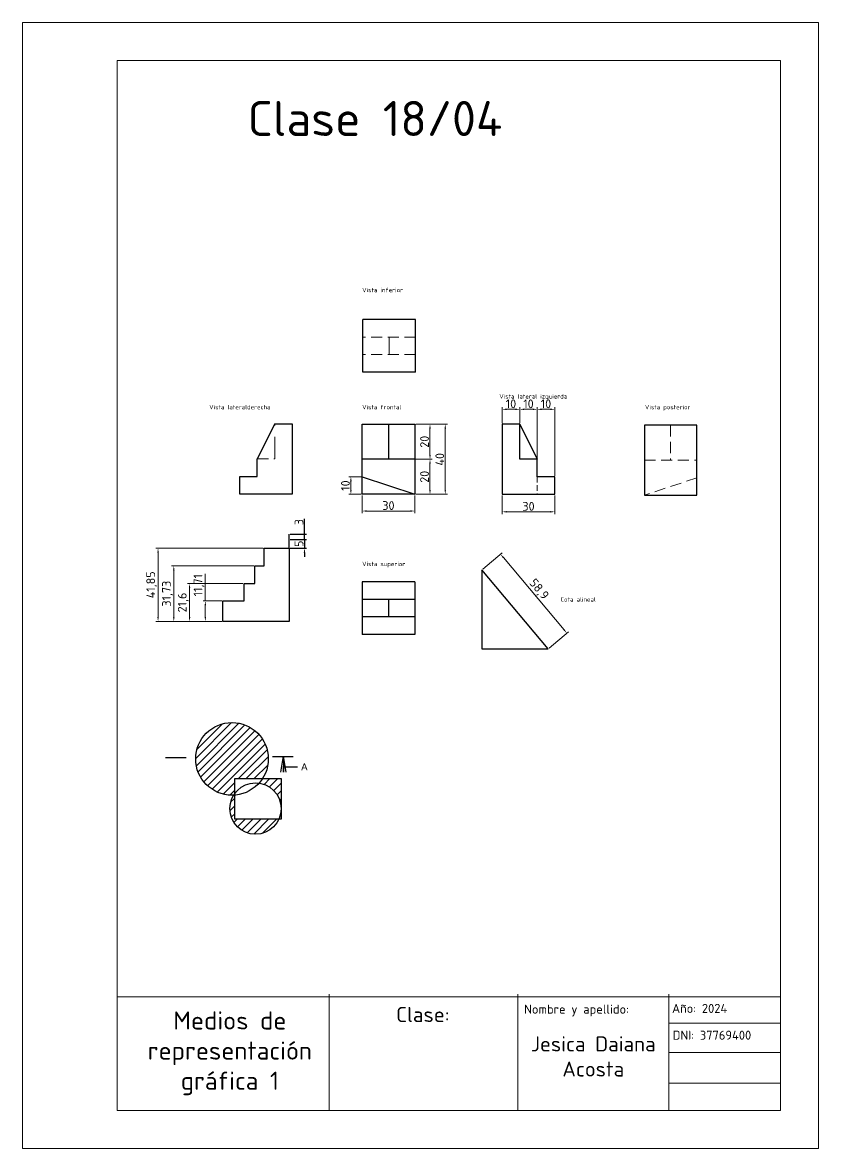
# Model space of a CAD drawing. Header units: millimetres. Extents: x 170 to 2467, y 1 to 695.
# Drawn here: x 1527 to 1982, y 47 to 690 of the extents above; entities that cross this region are included whole.
import ezdxf
from ezdxf import colors
from ezdxf.entities.mleader import LeaderData, LeaderLine
from ezdxf.math import Vec2, Vec3

# ---------------------------------------------------------------- set-up
doc = ezdxf.new("R2010")
doc.units = ezdxf.units.MM
doc.linetypes.add('LÍNEAS_OCULTAS', pattern=[9.525, 6.35, -3.175])
doc.linetypes.add('MORSE_G2', pattern=[22.225, 6.35, -3.175, 6.35, -3.175, 0, -3.175])
for name, color, linetype, lineweight in [('Acotacion', 1, 'Continuous', 5), ('formato', 2, 'Continuous', 9), ('Linea Oculta Invisible', 254, 'LÍNEAS_OCULTAS', 20), ('Linea Visible', 7, 'Continuous', 30), ('Textos', 1, 'Continuous', 5)]:
    doc.layers.add(name, color=color, linetype=linetype, lineweight=lineweight)
doc.layers.add('Corte', color=6, linetype='MORSE_G2')
doc.styles.add('Estilo2', font='ISOCPEUR Regular.ttf')
doc.styles.get("Standard").update_dxf_attribs({"font": 'arial.ttf'})
doc.dimstyles.new('Medios 1-1', dxfattribs={"dimtxt": 5, "dimasz": 2.5, "dimexe": 1.25, "dimexo": 0.625, "dimtad": 1, "dimzin": 9, "dimtxsty": 'Estilo2', "dimcen": 2.5, "dimclrd": 256, "dimclre": 256, "dimclrt": 4, "dimadec": 0, "dimazin": 2, "dimtfac": 1, "dimtmove": 0, "dimatfit": 3, "dimfxl": 1, "dimlwd": -1, "dimlwe": -1, "dimarcsym": 1})

# ---------------------------------------------------------------- blocks, each defined once
blk = doc.blocks.new('_Open')
at = {"color": 0, "linetype": 'ByBlock', "lineweight": -2}
for p, q in [((-1, 0.167), (0, 0)), ((-1, -0.167), (0, 0)), ((0, 0), (-1, 0))]:
    blk.add_line(p, q, dxfattribs=at)
blk = doc.blocks.new('*D150')
at = {"layer": 'Acotacion', "transparency": 16777216}
for p, q in [((1801.17, 461.15), (1801.17, 470.31)), ((1811.17, 461.15), (1811.17, 470.31)), ((1803.67, 469.06), (1808.67, 469.06))]:
    blk.add_line(p, q, dxfattribs=at)
for points in [[(1803.67, 469.48), (1803.67, 468.65), (1801.17, 469.06)], [(1808.67, 469.48), (1808.67, 468.65), (1811.17, 469.06)]]:
    blk.add_solid(points, dxfattribs=at)
at = {"layer": 'Defpoints', "color": 0, "transparency": 16777216}
for p in [(1811.17, 469.06), (1801.17, 460.52), (1811.17, 460.52)]:
    blk.add_point(p, dxfattribs=at)
at = {"layer": 'Acotacion', "color": 4, "transparency": 16777216, "insert": (1806.17, 472.19), "char_height": 5, "attachment_point": 5, "style": 'Estilo2'}
blk.add_mtext('10', dxfattribs=at)
blk = doc.blocks.new('*D151')
at = {"layer": 'Acotacion', "transparency": 16777216}
for p, q in [((1811.17, 461.15), (1811.17, 470.31)), ((1821.17, 441.15), (1821.17, 470.31)), ((1813.67, 469.06), (1818.67, 469.06))]:
    blk.add_line(p, q, dxfattribs=at)
for points in [[(1813.67, 469.48), (1813.67, 468.65), (1811.17, 469.06)], [(1818.67, 469.48), (1818.67, 468.65), (1821.17, 469.06)]]:
    blk.add_solid(points, dxfattribs=at)
at = {"layer": 'Defpoints', "color": 0, "transparency": 16777216}
for p in [(1821.17, 469.06), (1811.17, 460.52), (1821.17, 440.52)]:
    blk.add_point(p, dxfattribs=at)
at = {"layer": 'Acotacion', "color": 4, "transparency": 16777216, "insert": (1816.17, 472.19), "char_height": 5, "attachment_point": 5, "style": 'Estilo2'}
blk.add_mtext('10', dxfattribs=at)
blk = doc.blocks.new('*D152')
at = {"layer": 'Acotacion', "transparency": 16777216}
for p, q in [((1821.17, 441.15), (1821.17, 470.31)), ((1831.17, 431.15), (1831.17, 470.31)), ((1823.67, 469.06), (1828.67, 469.06))]:
    blk.add_line(p, q, dxfattribs=at)
for points in [[(1823.67, 469.48), (1823.67, 468.65), (1821.17, 469.06)], [(1828.67, 469.48), (1828.67, 468.65), (1831.17, 469.06)]]:
    blk.add_solid(points, dxfattribs=at)
at = {"layer": 'Defpoints', "color": 0, "transparency": 16777216}
for p in [(1831.17, 469.06), (1821.17, 440.52), (1831.17, 430.52)]:
    blk.add_point(p, dxfattribs=at)
at = {"layer": 'Acotacion', "color": 4, "transparency": 16777216, "insert": (1826.17, 472.19), "char_height": 5, "attachment_point": 5, "style": 'Estilo2'}
blk.add_mtext('10', dxfattribs=at)
blk = doc.blocks.new('*D145')
at = {"layer": 'Acotacion', "transparency": 16777216}
for p, q in [((1720.55, 430.52), (1713.47, 430.52)), ((1714.72, 428.02), (1714.72, 423.02)), ((1720.55, 420.52), (1713.47, 420.52))]:
    blk.add_line(p, q, dxfattribs=at)
for points in [[(1714.31, 428.02), (1715.14, 428.02), (1714.72, 430.52)], [(1714.31, 423.02), (1715.14, 423.02), (1714.72, 420.52)]]:
    blk.add_solid(points, dxfattribs=at)
at = {"layer": 'Defpoints', "color": 0, "transparency": 16777216}
for p in [(1721.17, 430.52), (1714.72, 420.52), (1721.17, 420.52)]:
    blk.add_point(p, dxfattribs=at)
at = {"layer": 'Acotacion', "color": 4, "transparency": 16777216, "insert": (1711.6, 425.52), "char_height": 5, "attachment_point": 5, "rotation": 90, "style": 'Estilo2'}
blk.add_mtext('10', dxfattribs=at)
blk = doc.blocks.new('*D153')
at = {"layer": 'Acotacion', "transparency": 16777216}
for p, q in [((1751.8, 440.52), (1761.15, 440.52)), ((1759.9, 423.02), (1759.9, 438.02)), ((1751.8, 420.52), (1761.15, 420.52))]:
    blk.add_line(p, q, dxfattribs=at)
for points in [[(1759.49, 438.02), (1760.32, 438.02), (1759.9, 440.52)], [(1759.49, 423.02), (1760.32, 423.02), (1759.9, 420.52)]]:
    blk.add_solid(points, dxfattribs=at)
at = {"layer": 'Defpoints', "color": 0, "transparency": 16777216}
for p in [(1751.17, 440.52), (1759.9, 440.52), (1751.17, 420.52)]:
    blk.add_point(p, dxfattribs=at)
at = {"layer": 'Acotacion', "color": 4, "transparency": 16777216, "insert": (1756.78, 430.52), "char_height": 5, "attachment_point": 5, "rotation": 90, "style": 'Estilo2'}
blk.add_mtext('20', dxfattribs=at)
blk = doc.blocks.new('*D154')
at = {"layer": 'Acotacion', "transparency": 16777216}
for p, q in [((1751.8, 460.52), (1761.15, 460.52)), ((1759.9, 443.02), (1759.9, 458.02)), ((1751.8, 440.52), (1761.15, 440.52))]:
    blk.add_line(p, q, dxfattribs=at)
for points in [[(1759.49, 458.02), (1760.32, 458.02), (1759.9, 460.52)], [(1759.49, 443.02), (1760.32, 443.02), (1759.9, 440.52)]]:
    blk.add_solid(points, dxfattribs=at)
at = {"layer": 'Defpoints', "color": 0, "transparency": 16777216}
for p in [(1751.17, 460.52), (1759.9, 460.52), (1751.17, 440.52)]:
    blk.add_point(p, dxfattribs=at)
at = {"layer": 'Acotacion', "color": 4, "transparency": 16777216, "insert": (1756.78, 450.52), "char_height": 5, "attachment_point": 5, "rotation": 90, "style": 'Estilo2'}
blk.add_mtext('20', dxfattribs=at)
blk = doc.blocks.new('*D155')
at = {"layer": 'Acotacion', "transparency": 16777216}
for p, q in [((1790.01, 377.74), (1801.14, 387.1)), ((1801.8, 384.38), (1836.48, 343.13)), ((1827.92, 332.66), (1839.05, 342.02))]:
    blk.add_line(p, q, dxfattribs=at)
for points in [[(1802.12, 384.65), (1801.48, 384.11), (1800.19, 386.3)], [(1836.8, 343.39), (1836.17, 342.86), (1838.09, 341.21)]]:
    blk.add_solid(points, dxfattribs=at)
at = {"layer": 'Defpoints', "color": 0, "transparency": 16777216}
for p in [(1789.53, 377.34), (1838.09, 341.21), (1827.44, 332.26)]:
    blk.add_point(p, dxfattribs=at)
at = {"layer": 'Acotacion', "color": 4, "transparency": 16777216, "insert": (1821.91, 366.09), "char_height": 5, "attachment_point": 5, "rotation": 310.05678, "style": 'Estilo2'}
blk.add_mtext('58,9', dxfattribs=at)
blk = doc.blocks.new('*D146')
at = {"layer": 'Acotacion', "transparency": 16777216}
for p, q in [((1751.8, 460.52), (1769.87, 460.52)), ((1768.62, 458.02), (1768.62, 423.02)), ((1751.8, 420.52), (1769.87, 420.52))]:
    blk.add_line(p, q, dxfattribs=at)
for points in [[(1768.2, 458.02), (1769.03, 458.02), (1768.62, 460.52)], [(1768.2, 423.02), (1769.03, 423.02), (1768.62, 420.52)]]:
    blk.add_solid(points, dxfattribs=at)
at = {"layer": 'Defpoints', "color": 0, "transparency": 16777216}
for p in [(1751.17, 460.52), (1751.17, 420.52), (1768.62, 420.52)]:
    blk.add_point(p, dxfattribs=at)
at = {"layer": 'Acotacion', "color": 4, "transparency": 16777216, "insert": (1765.49, 440.52), "char_height": 5, "attachment_point": 5, "rotation": 90, "style": 'Estilo2'}
blk.add_mtext('40', dxfattribs=at)
blk = doc.blocks.new('*D156')
at = {"layer": 'Acotacion', "transparency": 16777216}
for p, q in [((1801.17, 419.9), (1801.17, 409.27)), ((1831.17, 419.9), (1831.17, 409.27)), ((1803.67, 410.52), (1828.67, 410.52))]:
    blk.add_line(p, q, dxfattribs=at)
for points in [[(1803.67, 410.94), (1803.67, 410.11), (1801.17, 410.52)], [(1828.67, 410.94), (1828.67, 410.11), (1831.17, 410.52)]]:
    blk.add_solid(points, dxfattribs=at)
at = {"layer": 'Defpoints', "color": 0, "transparency": 16777216}
for p in [(1801.17, 420.52), (1831.17, 420.52), (1831.17, 410.52)]:
    blk.add_point(p, dxfattribs=at)
at = {"layer": 'Acotacion', "color": 4, "transparency": 16777216, "insert": (1816.17, 413.65), "char_height": 5, "attachment_point": 5, "style": 'Estilo2'}
blk.add_mtext('30', dxfattribs=at)
blk = doc.blocks.new('*D157')
at = {"layer": 'Acotacion', "transparency": 16777216}
for p, q in [((1721.17, 419.9), (1721.17, 409.72)), ((1751.17, 419.9), (1751.17, 409.72)), ((1723.67, 410.97), (1748.67, 410.97))]:
    blk.add_line(p, q, dxfattribs=at)
for points in [[(1723.67, 411.39), (1723.67, 410.56), (1721.17, 410.97)], [(1748.67, 411.39), (1748.67, 410.56), (1751.17, 410.97)]]:
    blk.add_solid(points, dxfattribs=at)
at = {"layer": 'Defpoints', "color": 0, "transparency": 16777216}
for p in [(1721.17, 420.52), (1751.17, 420.52), (1751.17, 410.97)]:
    blk.add_point(p, dxfattribs=at)
at = {"layer": 'Acotacion', "color": 4, "transparency": 16777216, "insert": (1736.17, 414.1), "char_height": 5, "attachment_point": 5, "style": 'Estilo2'}
blk.add_mtext('30', dxfattribs=at)
blk = doc.blocks.new('*D158')
at = {"layer": 'Acotacion', "transparency": 16777216}
for p, q in [((1631.58, 359.63), (1631.58, 375.13)), ((1640.96, 359.63), (1630.33, 359.63)), ((1631.58, 350.42), (1631.58, 357.13)), ((1640.96, 347.92), (1630.33, 347.92))]:
    blk.add_line(p, q, dxfattribs=at)
for points in [[(1631.17, 357.13), (1632, 357.13), (1631.58, 359.63)], [(1631.17, 350.42), (1632, 350.42), (1631.58, 347.92)]]:
    blk.add_solid(points, dxfattribs=at)
at = {"layer": 'Defpoints', "color": 0, "transparency": 16777216}
for p in [(1631.58, 359.63), (1641.58, 359.63), (1641.58, 347.92)]:
    blk.add_point(p, dxfattribs=at)
at = {"layer": 'Acotacion', "color": 4, "transparency": 16777216, "insert": (1627.96, 368.63), "char_height": 5, "attachment_point": 5, "rotation": 90, "style": 'Estilo2'}
blk.add_mtext('11,71', dxfattribs=at)
blk = doc.blocks.new('*D159')
at = {"layer": 'Acotacion', "transparency": 16777216}
for p, q in [((1653.05, 369.52), (1621.33, 369.52)), ((1622.58, 350.42), (1622.58, 367.02)), ((1640.96, 347.92), (1621.33, 347.92))]:
    blk.add_line(p, q, dxfattribs=at)
for points in [[(1622.17, 367.02), (1623, 367.02), (1622.58, 369.52)], [(1622.17, 350.42), (1623, 350.42), (1622.58, 347.92)]]:
    blk.add_solid(points, dxfattribs=at)
at = {"layer": 'Defpoints', "color": 0, "transparency": 16777216}
for p in [(1622.58, 369.52), (1653.67, 369.52), (1641.58, 347.92)]:
    blk.add_point(p, dxfattribs=at)
at = {"layer": 'Acotacion', "color": 4, "transparency": 16777216, "insert": (1618.96, 358.72), "char_height": 5, "attachment_point": 5, "rotation": 90, "style": 'Estilo2'}
blk.add_mtext('21,6', dxfattribs=at)
blk = doc.blocks.new('*D160')
at = {"layer": 'Acotacion', "transparency": 16777216}
for p, q in [((1659.28, 379.64), (1612.33, 379.64)), ((1613.58, 350.42), (1613.58, 377.14)), ((1640.96, 347.92), (1612.33, 347.92))]:
    blk.add_line(p, q, dxfattribs=at)
for points in [[(1613.17, 377.14), (1614, 377.14), (1613.58, 379.64)], [(1613.17, 350.42), (1614, 350.42), (1613.58, 347.92)]]:
    blk.add_solid(points, dxfattribs=at)
at = {"layer": 'Defpoints', "color": 0, "transparency": 16777216}
for p in [(1613.58, 379.64), (1659.9, 379.64), (1641.58, 347.92)]:
    blk.add_point(p, dxfattribs=at)
at = {"layer": 'Acotacion', "color": 4, "transparency": 16777216, "insert": (1609.96, 363.78), "char_height": 5, "attachment_point": 5, "rotation": 90, "style": 'Estilo2'}
blk.add_mtext('31,73', dxfattribs=at)
blk = doc.blocks.new('*D147')
at = {"layer": 'Acotacion', "transparency": 16777216}
for p, q in [((1664.65, 389.77), (1603.33, 389.77)), ((1604.58, 350.42), (1604.58, 387.27)), ((1640.96, 347.92), (1603.33, 347.92))]:
    blk.add_line(p, q, dxfattribs=at)
for points in [[(1604.17, 387.27), (1605, 387.27), (1604.58, 389.77)], [(1604.17, 350.42), (1605, 350.42), (1604.58, 347.92)]]:
    blk.add_solid(points, dxfattribs=at)
at = {"layer": 'Defpoints', "color": 0, "transparency": 16777216}
for p in [(1604.58, 389.77), (1665.27, 389.77), (1641.58, 347.92)]:
    blk.add_point(p, dxfattribs=at)
at = {"layer": 'Acotacion', "color": 4, "transparency": 16777216, "insert": (1600.96, 368.84), "char_height": 5, "attachment_point": 5, "rotation": 90, "style": 'Estilo2'}
blk.add_mtext('41,85', dxfattribs=at)
blk = doc.blocks.new('*D148')
at = {"layer": 'Defpoints', "color": 0, "transparency": 16777216}
for p in [(1679.44, 394.77), (1679.44, 389.77), (1688.2, 389.77)]:
    blk.add_point(p, dxfattribs=at)
at = {"layer": 'Linea Visible', "transparency": 16777216}
for p, q in [((1688.2, 397.27), (1688.2, 399.77)), ((1680.06, 394.77), (1689.45, 394.77)), ((1688.2, 394.77), (1688.2, 389.77)), ((1680.06, 389.77), (1689.45, 389.77)), ((1688.2, 387.27), (1688.2, 384.77))]:
    blk.add_line(p, q, dxfattribs=at)
for points in [[(1687.78, 397.27), (1688.61, 397.27), (1688.2, 394.77)], [(1687.78, 387.27), (1688.61, 387.27), (1688.2, 389.77)]]:
    blk.add_solid(points, dxfattribs=at)
at = {"layer": 'Linea Visible', "color": 4, "transparency": 16777216, "insert": (1685.07, 392.27), "char_height": 5, "attachment_point": 5, "rotation": 90, "style": 'Estilo2'}
blk.add_mtext('5', dxfattribs=at)
blk = doc.blocks.new('*D149')
at = {"layer": 'Defpoints', "color": 0, "transparency": 16777216}
for p in [(1679.44, 397.77), (1679.44, 394.77), (1688.2, 397.77)]:
    blk.add_point(p, dxfattribs=at)
at = {"layer": 'Linea Visible', "transparency": 16777216}
for p, q in [((1688.2, 400.27), (1688.2, 406.52)), ((1680.06, 397.77), (1689.45, 397.77)), ((1680.06, 394.77), (1689.45, 394.77)), ((1688.2, 394.77), (1688.2, 397.77)), ((1688.2, 392.27), (1688.2, 389.77))]:
    blk.add_line(p, q, dxfattribs=at)
for points in [[(1687.78, 400.27), (1688.61, 400.27), (1688.2, 397.77)], [(1687.78, 392.27), (1688.61, 392.27), (1688.2, 394.77)]]:
    blk.add_solid(points, dxfattribs=at)
at = {"layer": 'Linea Visible', "color": 4, "transparency": 16777216, "insert": (1685.07, 404.65), "char_height": 5, "attachment_point": 5, "rotation": 90, "style": 'Estilo2'}
blk.add_mtext('3', dxfattribs=at)

msp = doc.modelspace()

# ---------------------------------------------------------------- hatches: boundary and pattern name
at = {"layer": 'Corte'}
h = msp.add_hatch(dxfattribs=at)
h.set_pattern_fill('LINE', color=256, angle=45)
h.set_pattern_definition([(45, (-2376.0333, -4841.517), (-2.245064, 2.245064), [])])
h.paths.add_polyline_path([(1667.561, 269.437, 1), (1626.077, 269.437, 0.4268078), (1647.707, 248.714, -0.0196594), (1648.344, 249.675), (1648.344, 258.159), (1664.227, 258.159, 0.1447092)])
h.paths.add_polyline_path([(1674.882, 258.159), (1664.227, 258.159, -0.0386062), (1662.287, 255.617, -0.3561245), (1674.882, 242.005)])
h.paths.add_polyline_path([(1673.584, 234.994), (1648.344, 234.994), (1648.344, 248.751, -0.0076972), (1647.707, 248.714, 0.1374674), (1645.57, 241.09, 0.8057933)])

# ---------------------------------------------------------------- linework, layer by layer
at = {"layer": 'formato'}
for p, q in [((1527.167, 689.935), (1981.799, 689.935)), ((1527.167, 46.954), (1527.167, 689.935)), ((1981.799, 689.935), (1981.799, 46.954)), ((1581.29, 668.285), (1960.15, 668.285)), ((1581.29, 68.603), (1581.29, 668.285)), ((1960.15, 668.285), (1960.15, 68.603)), ((1960.15, 133.551), (1581.29, 133.551)), ((1702.336, 135.026), (1702.336, 68.603)), ((1810.115, 135.026), (1810.115, 68.603)), ((1896.357, 135.026), (1896.357, 68.603)), ((1896.357, 118.605), (1960.15, 118.605)), ((1896.357, 101.814), (1960.15, 101.814)), ((1896.357, 84.298), (1960.15, 84.298)), ((1960.15, 68.603), (1581.29, 68.603)), ((1981.799, 46.954), (1527.167, 46.954))]:
    msp.add_line(p, q, dxfattribs=at)
at = {"layer": 'Linea Oculta Invisible'}
for p, q in [((1751.617, 510.333), (1721.617, 510.333)), ((1751.617, 500.333), (1721.617, 500.333)), ((1897.347, 459.962), (1897.347, 439.962)), ((1661.258, 440.695), (1671.258, 440.695)), ((1882.347, 439.962), (1912.347, 439.962)), ((1912.347, 429.962), (1882.347, 419.962))]:
    msp.add_line(p, q, dxfattribs=at)
at = {"layer": 'Linea Oculta Invisible', "ltscale": 2}
for p, q in [((1736.617, 500.333), (1736.617, 510.333)), ((1671.258, 440.695), (1671.258, 460.695))]:
    msp.add_line(p, q, dxfattribs=at)
at = {"layer": 'Linea Oculta Invisible', "ltscale": 0.5}
msp.add_line((1821.171, 430.522), (1821.171, 420.522), dxfattribs=at)
at = {"layer": 'Linea Visible'}
for p, q in [((1751.617, 520.333), (1721.617, 520.333)), ((1751.617, 490.333), (1721.617, 490.333)), ((1681.258, 460.695), (1681.258, 420.695)), ((1721.171, 460.522), (1751.171, 460.522)), ((1721.171, 420.522), (1721.171, 460.522)), ((1736.171, 460.522), (1736.171, 440.522)), ((1751.171, 460.522), (1751.171, 420.522)), ((1801.171, 460.522), (1801.171, 420.522)), ((1912.347, 459.962), (1882.347, 459.962)), ((1882.347, 459.962), (1882.347, 419.962)), ((1912.347, 419.962), (1912.347, 459.962)), ((1661.258, 430.695), (1661.258, 440.695)), ((1751.171, 440.522), (1721.171, 440.522)), ((1821.171, 440.522), (1811.171, 440.522)), ((1821.171, 430.522), (1821.171, 440.522)), ((1651.258, 420.695), (1651.258, 430.695)), ((1651.258, 430.695), (1661.258, 430.695)), ((1721.171, 430.522), (1751.171, 420.522)), ((1831.171, 430.522), (1821.171, 430.522)), ((1831.171, 420.522), (1831.171, 430.522)), ((1681.258, 420.695), (1651.258, 420.695)), ((1751.171, 420.522), (1721.171, 420.522)), ((1801.171, 420.522), (1831.171, 420.522)), ((1882.347, 419.962), (1912.347, 419.962)), ((1679.44, 394.771), (1679.44, 397.771)), ((1679.44, 389.771), (1679.44, 394.771)), ((1665.275, 379.643), (1665.275, 389.771)), ((1665.275, 389.771), (1679.44, 389.771)), ((1679.44, 389.771), (1679.44, 369.515)), ((1659.902, 369.515), (1659.902, 379.643)), ((1659.902, 379.643), (1665.275, 379.643)), ((1679.44, 379.643), (1679.44, 347.917)), ((1789.535, 377.34), (1789.535, 332.256)), ((1827.441, 332.256), (1789.535, 377.34)), ((1653.674, 369.515), (1659.902, 369.515)), ((1653.674, 359.632), (1653.674, 369.515)), ((1679.44, 369.515), (1679.44, 347.917)), ((1751.171, 370.522), (1721.171, 370.522)), ((1751.171, 360.522), (1721.171, 360.522)), ((1641.585, 347.917), (1641.585, 359.632)), ((1641.585, 359.632), (1653.674, 359.632)), ((1679.44, 359.632), (1679.44, 347.917)), ((1679.44, 347.917), (1641.585, 347.917)), ((1679.44, 347.917), (1653.674, 347.917)), ((1679.44, 347.917), (1659.902, 347.917)), ((1751.171, 350.522), (1721.171, 350.522)), ((1751.171, 340.522), (1721.171, 340.522)), ((1789.535, 332.256), (1827.441, 332.256)), ((1608.92, 270.308), (1620.729, 270.308)), ((1670.016, 270.79), (1681.825, 270.79))]:
    msp.add_line(p, q, dxfattribs=at)
at = {"layer": 'Linea Visible', "ltscale": 2}
for p, q in [((1721.617, 490.333), (1721.617, 520.333)), ((1751.617, 490.333), (1751.617, 520.333)), ((1671.258, 460.695), (1661.258, 440.695)), ((1671.258, 460.695), (1681.258, 460.695)), ((1811.171, 460.522), (1801.171, 460.522)), ((1811.171, 440.522), (1811.171, 460.522)), ((1811.171, 460.522), (1821.171, 440.522)), ((1721.171, 370.522), (1721.171, 340.522)), ((1751.171, 370.522), (1751.171, 340.522)), ((1736.171, 360.522), (1736.171, 350.522))]:
    msp.add_line(p, q, dxfattribs=at)
at = {"layer": 'Linea Visible'}
msp.add_lwpolyline([(1648.344, 258.159), (1674.882, 258.159), (1674.882, 234.994), (1648.344, 234.994)], close=True, dxfattribs=at)
for centre, radius in [((1646.819, 269.437), 20.742), ((1660.24, 241.09), 14.67)]:
    msp.add_circle(centre, radius, dxfattribs=at)

# ---------------------------------------------------------------- texts
at = {"layer": 'formato', "attachment_point": 1, "style": 'Estilo2'}
for s, width, gutter_width, heights, insert, char_height in [('Vista inferior', 30, 12.5, [0], (1721.171, 538.429), 2.5), ('Vista lateral izquierda', 46.15581, 12.5, [7.993], (1799.499, 477.7), 2.5), ('Vista lateralderecha', 41.53987, 12.5, [6.667], (1633.823, 471.58), 2.5), ('Vista frontal', 30, 12.5, [0], (1721.171, 471.58), 2.5), ('Vista posterior', 30, 12.5, [0], (1882.675, 471.58), 2.5), ('Vista superior', 30, 12.5, [0], (1721.171, 381.993), 2.5), ('{\\H0.6x;Nombre y apellido:}', 78.77195, 21.502, [0], (1813.705, 129.081), 8.60084), ('Año: 2024', 78.77195, 21.502, [0], (1898.152, 129.516), 5.1605), ('\\pxqc;Medios de \\Prepresentación\\Pgráfica 1', 113.47467, 21.502, [0], (1588.862, 125.215), 10.32101), ('\\pxqc;Clase: ', 99.44221, 21.502, [0], (1706.13, 127.763), 8.60084), ('\\pxqc;Jesica Daiana Acosta', 75.0304, 21.502, [33.361], (1815.652, 110.97), 8.60084), ('DNI: 37769400', 78.77195, 21.502, [0], (1898.511, 114.226), 5.16051)]:
    msp.add_mtext_dynamic_manual_height_columns(s, width=width, gutter_width=gutter_width, heights=heights, dxfattribs=dict(at, insert=insert, char_height=char_height))
at = {"layer": 'Linea Visible', "insert": (1834.485, 361.753), "char_height": 2.5, "attachment_point": 1, "style": 'Estilo2'}
msp.add_mtext_dynamic_manual_height_columns('Cota alineal', width=39.5831, gutter_width=12.5, heights=[0], dxfattribs=at)
at = {"layer": 'Textos', "ltscale": 0.5, "insert": (1655.756, 645.127), "char_height": 20, "attachment_point": 1, "style": 'Estilo2'}
msp.add_mtext_dynamic_manual_height_columns('Clase 18/04 ', width=266.45505, gutter_width=12.5, heights=[30.745], dxfattribs=at)

# ---------------------------------------------------------------- dimensions: what is measured, and where the dimension line sits
at = {"layer": 'Acotacion'}
for base, p1, p2, picture, middle in [((1811.171, 469.063), (1801.171, 460.522), (1811.171, 460.522), '*D150', (1806.171, 472.188)), ((1751.171, 410.972), (1721.171, 420.522), (1751.171, 420.522), '*D157', (1736.171, 414.097)), ((1831.171, 410.522), (1801.171, 420.522), (1831.171, 420.522), '*D156', (1816.171, 413.647))]:
    dim = msp.add_linear_dim(base=base, p1=p1, p2=p2, dimstyle='Medios 1-1', dxfattribs=at)
    dim.commit()
    dim.dimension.update_dxf_attribs({"geometry": picture, "text_midpoint": middle})
for base, p1, p2, picture, middle in [((1821.171, 469.063), (1811.171, 460.522), (1821.171, 440.522), '*D151', (1816.171, 472.188)), ((1831.171, 469.063), (1821.171, 440.522), (1831.171, 430.522), '*D152', (1826.171, 472.188))]:
    dim = msp.add_linear_dim(base=base, p1=p1, p2=p2, dimstyle='Medios 1-1', override={"dimtmove": 1}, dxfattribs=at)
    dim.commit()
    dim.dimension.update_dxf_attribs({"geometry": picture, "text_midpoint": middle})
for base, p1, p2, picture, middle in [((1759.904, 460.522), (1751.171, 440.522), (1751.171, 460.522), '*D154', (1756.779, 450.522)), ((1768.616, 420.522), (1751.171, 460.522), (1751.171, 420.522), '*D146', (1765.491, 440.522)), ((1759.904, 440.522), (1751.171, 420.522), (1751.171, 440.522), '*D153', (1756.779, 430.522)), ((1714.723, 420.522), (1721.171, 430.522), (1721.171, 420.522), '*D145', (1711.598, 425.522)), ((1604.585, 389.771), (1641.585, 347.917), (1665.275, 389.771), '*D147', (1600.96, 368.844)), ((1613.585, 379.643), (1641.585, 347.917), (1659.902, 379.643), '*D160', (1609.96, 363.78)), ((1631.5846, 359.6315), (1641.5846, 347.9175), (1641.5846, 359.6315), '*D158', (1627.9596, 368.6315)), ((1622.585, 369.515), (1641.585, 347.917), (1653.674, 369.515), '*D159', (1618.96, 358.716))]:
    dim = msp.add_linear_dim(base=base, p1=p1, p2=p2, angle=90, dimstyle='Medios 1-1', dxfattribs=at)
    dim.commit()
    dim.dimension.update_dxf_attribs({"geometry": picture, "text_midpoint": middle})
dim = msp.add_aligned_dim(p1=(1789.535, 377.34), p2=(1827.441, 332.256), distance=13.917, dimstyle='Medios 1-1', dxfattribs=at)
dim.commit()
dim.dimension.update_dxf_attribs({"geometry": '*D155', "text_midpoint": (1821.915, 366.087)})
at = {"layer": 'Linea Visible'}
for base, p2, picture, middle in [((1688.197, 397.771), (1679.44, 397.771), '*D149', (1685.072, 404.646)), ((1688.197, 389.771), (1679.44, 389.771), '*D148', (1685.072, 392.271))]:
    dim = msp.add_linear_dim(base=base, p1=(1679.44, 394.771), p2=p2, angle=90, dimstyle='Medios 1-1', dxfattribs=at)
    dim.commit()
    dim.dimension.update_dxf_attribs({"geometry": picture, "text_midpoint": middle})

# ---------------------------------------------------------------- leaders
at = {"layer": 'Acotacion'}
ml = msp.add_multileader_mtext('Standard', dxfattribs=at)
ml.set_content('A', color=256)
ml.set_leader_properties()
ml.set_arrow_properties(name='OPEN')
ml.build(insert=Vec2(0, 0))
ml.multileader.update_dxf_attribs({"arrow_head_size": 9})
ctx = ml.context
ctx.base_point, ctx.arrow_head_size, ctx.plane_origin = Vec3(1684.286, 264.809), 9, Vec3(1676.286, 270.912)
notes = []
notes.append((ctx, [(0, (1, 1, 0), (1676.286, 264.809), (1, 0), 8, [(0, [(1676.286, 270.912)], 0, [])])]))
ctx.mtext.insert, ctx.mtext.flow_direction = Vec3(1686.286, 266.809), 5
for ctx, leaders in notes:
    for number, flags, end, landing, length, lines in leaders:
        leader = LeaderData()
        leader.index, (leader.has_last_leader_line, leader.has_dogleg_vector, leader.attachment_direction) = number, flags
        leader.last_leader_point, leader.dogleg_vector, leader.dogleg_length = Vec3(end), Vec3(landing), length
        for number, points, colour, breaks in lines:
            line = LeaderLine()
            line.index, line.vertices, line.color, line.breaks = number, Vec3.list(points), colors.encode_raw_color(colour), breaks
            leader.lines.append(line)
        ctx.leaders.append(leader)

doc.saveas('drawing.dxf')
